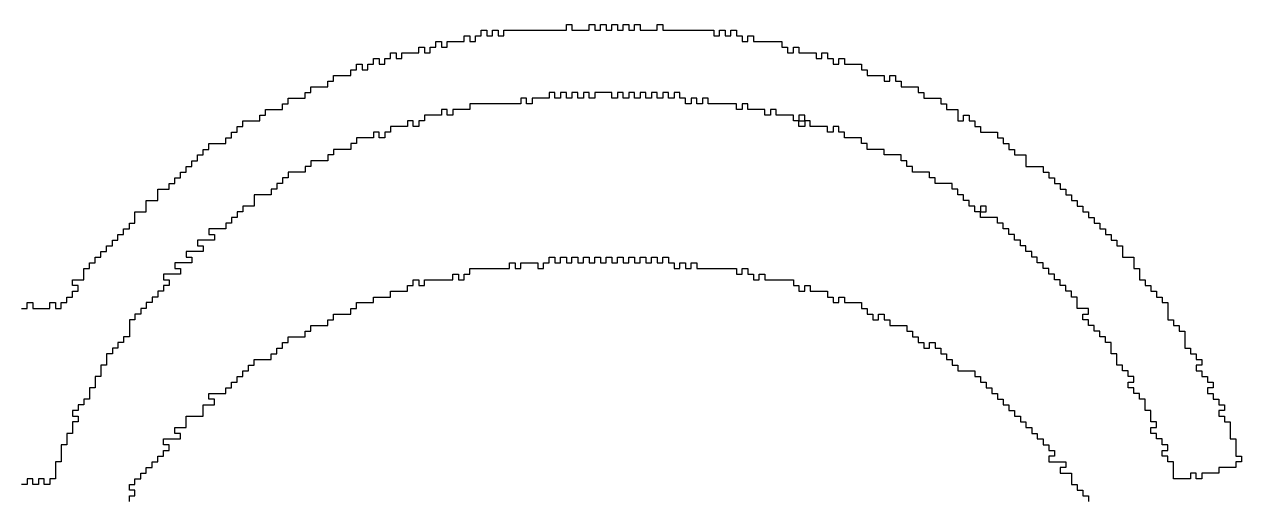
# Model space of a CAD drawing. Header units: millimetres. Extents: x 0 to 3.1, y 0 to 2.57.
# Drawn here: x 1.9884 to 2.1463, y 2.327 to 2.3885 of the extents above; entities that cross this region are included whole.
import ezdxf

# ---------------------------------------------------------------- set-up
doc = ezdxf.new("R2010")
doc.units = ezdxf.units.MM
doc.header["$MEASUREMENT"] = 0
doc.layers.add('TopOverlay', color=2, linetype='Continuous')

msp = doc.modelspace()

# ---------------------------------------------------------------- linework, layer by layer
at = {"layer": 'TopOverlay'}
for p, q in [((2.05874, 2.38778), (2.05874, 2.38851)), ((2.05874, 2.38851), (2.05947, 2.38851)), ((2.05947, 2.38851), (2.05947, 2.38778)), ((2.06168, 2.38778), (2.06168, 2.38851)), ((2.06168, 2.38851), (2.06242, 2.38851)), ((2.06242, 2.38851), (2.06242, 2.38778)), ((2.06315, 2.38778), (2.06315, 2.38851)), ((2.06315, 2.38851), (2.06389, 2.38851)), ((2.06389, 2.38851), (2.06389, 2.38778)), ((2.06463, 2.38778), (2.06463, 2.38851)), ((2.06463, 2.38851), (2.06536, 2.38851)), ((2.06536, 2.38851), (2.06536, 2.38778)), ((2.0661, 2.38778), (2.0661, 2.38851)), ((2.0661, 2.38851), (2.06683, 2.38851)), ((2.06683, 2.38851), (2.06683, 2.38778)), ((2.06757, 2.38778), (2.06757, 2.38851)), ((2.06757, 2.38851), (2.06831, 2.38851)), ((2.06831, 2.38851), (2.06831, 2.38778)), ((2.07052, 2.38778), (2.07052, 2.38851)), ((2.07052, 2.38851), (2.07125, 2.38851)), ((2.07125, 2.38851), (2.07125, 2.38778)), ((2.0418, 2.38557), (2.0418, 2.3863)), ((2.0418, 2.3863), (2.04254, 2.3863)), ((2.04254, 2.3863), (2.04254, 2.38557)), ((2.04328, 2.38557), (2.04328, 2.3863)), ((2.04328, 2.3863), (2.04548, 2.3863)), ((2.04548, 2.3863), (2.04548, 2.38704)), ((2.04548, 2.38704), (2.04622, 2.38704)), ((2.04622, 2.38704), (2.04622, 2.3863)), ((2.04622, 2.3863), (2.04696, 2.3863)), ((2.04696, 2.3863), (2.04696, 2.38704)), ((2.04696, 2.38704), (2.04769, 2.38704)), ((2.04769, 2.38704), (2.04769, 2.38778)), ((2.04769, 2.38778), (2.04843, 2.38778)), ((2.04843, 2.38778), (2.04843, 2.38704)), ((2.04843, 2.38704), (2.04916, 2.38704)), ((2.04916, 2.38704), (2.04916, 2.38778)), ((2.04916, 2.38778), (2.0499, 2.38778)), ((2.0499, 2.38778), (2.0499, 2.38704)), ((2.0499, 2.38704), (2.05064, 2.38704)), ((2.05064, 2.38704), (2.05064, 2.38778)), ((2.05064, 2.38778), (2.05874, 2.38778)), ((2.05947, 2.38778), (2.06168, 2.38778)), ((2.06242, 2.38778), (2.06315, 2.38778)), ((2.06389, 2.38778), (2.06463, 2.38778)), ((2.06536, 2.38778), (2.0661, 2.38778)), ((2.06683, 2.38778), (2.06757, 2.38778)), ((2.06831, 2.38778), (2.07052, 2.38778)), ((2.07125, 2.38778), (2.07788, 2.38778)), ((2.07788, 2.38778), (2.07788, 2.38704)), ((2.07788, 2.38704), (2.07861, 2.38704)), ((2.07861, 2.38704), (2.07861, 2.38778)), ((2.07861, 2.38778), (2.07935, 2.38778)), ((2.07935, 2.38778), (2.07935, 2.38704)), ((2.07935, 2.38704), (2.08009, 2.38704)), ((2.08009, 2.38704), (2.08009, 2.38778)), ((2.08009, 2.38778), (2.08082, 2.38778)), ((2.08082, 2.38778), (2.08082, 2.38704)), ((2.08082, 2.38704), (2.08156, 2.38704)), ((2.08156, 2.38704), (2.08156, 2.3863)), ((2.08156, 2.3863), (2.0823, 2.3863)), ((2.0823, 2.3863), (2.0823, 2.38704)), ((2.0823, 2.38704), (2.08303, 2.38704)), ((2.08303, 2.38704), (2.08303, 2.3863)), ((2.08303, 2.3863), (2.08671, 2.3863)), ((2.08671, 2.3863), (2.08671, 2.38557)), ((2.03591, 2.38409), (2.03591, 2.38483)), ((2.03591, 2.38483), (2.03665, 2.38483)), ((2.03665, 2.38483), (2.03665, 2.38409)), ((2.03739, 2.38409), (2.03739, 2.38483)), ((2.03739, 2.38483), (2.03959, 2.38483)), ((2.03959, 2.38483), (2.03959, 2.38557)), ((2.03959, 2.38557), (2.04033, 2.38557)), ((2.04033, 2.38557), (2.04033, 2.38483)), ((2.04033, 2.38483), (2.04107, 2.38483)), ((2.04107, 2.38483), (2.04107, 2.38557)), ((2.04107, 2.38557), (2.0418, 2.38557)), ((2.04254, 2.38557), (2.04328, 2.38557)), ((2.08671, 2.38557), (2.08745, 2.38557)), ((2.08745, 2.38557), (2.08745, 2.38483)), ((2.08745, 2.38483), (2.08819, 2.38483)), ((2.08819, 2.38483), (2.08819, 2.38557)), ((2.08819, 2.38557), (2.08892, 2.38557)), ((2.08892, 2.38557), (2.08892, 2.38483)), ((2.08892, 2.38483), (2.09113, 2.38483)), ((2.09113, 2.38483), (2.09113, 2.38409)), ((2.09187, 2.38409), (2.09187, 2.38483)), ((2.09187, 2.38483), (2.0926, 2.38483)), ((2.0926, 2.38483), (2.0926, 2.38409)), ((2.0315, 2.38262), (2.0315, 2.38336)), ((2.0315, 2.38336), (2.03223, 2.38336)), ((2.03223, 2.38336), (2.03223, 2.38262)), ((2.03297, 2.38262), (2.03297, 2.38336)), ((2.03297, 2.38336), (2.0337, 2.38336)), ((2.0337, 2.38336), (2.0337, 2.38409)), ((2.0337, 2.38409), (2.03444, 2.38409)), ((2.03444, 2.38409), (2.03444, 2.38336)), ((2.03444, 2.38336), (2.03518, 2.38336)), ((2.03518, 2.38336), (2.03518, 2.38409)), ((2.03518, 2.38409), (2.03591, 2.38409)), ((2.03665, 2.38409), (2.03739, 2.38409)), ((2.09113, 2.38409), (2.09187, 2.38409)), ((2.0926, 2.38409), (2.09334, 2.38409)), ((2.09334, 2.38409), (2.09334, 2.38336)), ((2.09334, 2.38336), (2.09408, 2.38336)), ((2.09408, 2.38336), (2.09408, 2.38409)), ((2.09408, 2.38409), (2.09481, 2.38409)), ((2.09481, 2.38409), (2.09481, 2.38336)), ((2.09481, 2.38336), (2.09702, 2.38336)), ((2.09702, 2.38336), (2.09702, 2.38262)), ((2.02855, 2.38115), (2.02855, 2.38189)), ((2.02855, 2.38189), (2.03076, 2.38189)), ((2.03076, 2.38189), (2.03076, 2.38262)), ((2.03076, 2.38262), (2.0315, 2.38262)), ((2.03223, 2.38262), (2.03297, 2.38262)), ((2.09702, 2.38262), (2.09776, 2.38262)), ((2.09776, 2.38262), (2.09776, 2.38189)), ((2.09776, 2.38189), (2.09997, 2.38189)), ((2.09997, 2.38189), (2.09997, 2.38115)), ((2.1007, 2.38115), (2.1007, 2.38189)), ((2.1007, 2.38189), (2.10144, 2.38189)), ((2.10144, 2.38189), (2.10144, 2.38115)), ((2.02561, 2.37968), (2.02561, 2.38041)), ((2.02561, 2.38041), (2.02781, 2.38041)), ((2.02781, 2.38041), (2.02781, 2.38115)), ((2.02781, 2.38115), (2.02855, 2.38115)), ((2.09997, 2.38115), (2.1007, 2.38115)), ((2.10144, 2.38115), (2.10217, 2.38115)), ((2.10217, 2.38115), (2.10217, 2.38041)), ((2.10217, 2.38041), (2.10438, 2.38041)), ((2.10438, 2.38041), (2.10438, 2.37968)), ((2.02266, 2.3782), (2.02266, 2.37894)), ((2.02266, 2.37894), (2.02487, 2.37894)), ((2.02487, 2.37894), (2.02487, 2.37968)), ((2.02487, 2.37968), (2.02561, 2.37968)), ((2.05358, 2.37894), (2.05285, 2.37894)), ((2.05285, 2.37894), (2.05285, 2.3782)), ((2.05358, 2.3782), (2.05358, 2.37894)), ((2.05653, 2.37894), (2.05432, 2.37894)), ((2.05432, 2.37894), (2.05432, 2.3782)), ((2.05726, 2.37968), (2.05653, 2.37968)), ((2.05653, 2.37968), (2.05653, 2.37894)), ((2.05726, 2.37894), (2.05726, 2.37968)), ((2.058, 2.37894), (2.05726, 2.37894)), ((2.05874, 2.37968), (2.058, 2.37968)), ((2.058, 2.37968), (2.058, 2.37894)), ((2.05874, 2.37894), (2.05874, 2.37968)), ((2.05947, 2.37894), (2.05874, 2.37894)), ((2.06021, 2.37968), (2.05947, 2.37968)), ((2.05947, 2.37968), (2.05947, 2.37894)), ((2.06021, 2.37894), (2.06021, 2.37968)), ((2.06095, 2.37894), (2.06021, 2.37894)), ((2.06168, 2.37968), (2.06095, 2.37968)), ((2.06095, 2.37968), (2.06095, 2.37894)), ((2.06168, 2.37894), (2.06168, 2.37968)), ((2.06242, 2.37894), (2.06168, 2.37894)), ((2.06463, 2.37968), (2.06242, 2.37968)), ((2.06242, 2.37968), (2.06242, 2.37894)), ((2.06463, 2.37894), (2.06463, 2.37968)), ((2.06536, 2.37894), (2.06463, 2.37894)), ((2.0661, 2.37968), (2.06536, 2.37968)), ((2.06536, 2.37968), (2.06536, 2.37894)), ((2.0661, 2.37894), (2.0661, 2.37968)), ((2.06683, 2.37894), (2.0661, 2.37894)), ((2.06757, 2.37968), (2.06683, 2.37968)), ((2.06683, 2.37968), (2.06683, 2.37894)), ((2.06757, 2.37894), (2.06757, 2.37968)), ((2.06831, 2.37894), (2.06757, 2.37894)), ((2.06904, 2.37968), (2.06831, 2.37968)), ((2.06831, 2.37968), (2.06831, 2.37894)), ((2.06904, 2.37894), (2.06904, 2.37968)), ((2.06978, 2.37894), (2.06904, 2.37894)), ((2.07052, 2.37968), (2.06978, 2.37968)), ((2.06978, 2.37968), (2.06978, 2.37894)), ((2.07052, 2.37894), (2.07052, 2.37968)), ((2.07125, 2.37894), (2.07052, 2.37894)), ((2.07199, 2.37968), (2.07125, 2.37968)), ((2.07125, 2.37968), (2.07125, 2.37894)), ((2.07199, 2.37894), (2.07199, 2.37968)), ((2.07272, 2.37894), (2.07199, 2.37894)), ((2.07346, 2.37968), (2.07272, 2.37968)), ((2.07272, 2.37968), (2.07272, 2.37894)), ((2.07346, 2.37894), (2.07346, 2.37968)), ((2.0742, 2.37894), (2.07346, 2.37894)), ((2.0742, 2.3782), (2.0742, 2.37894)), ((2.07567, 2.37894), (2.07493, 2.37894)), ((2.07493, 2.37894), (2.07493, 2.3782)), ((2.07567, 2.3782), (2.07567, 2.37894)), ((2.07714, 2.37894), (2.07641, 2.37894)), ((2.07641, 2.37894), (2.07641, 2.3782)), ((2.07714, 2.3782), (2.07714, 2.37894)), ((2.10438, 2.37968), (2.10512, 2.37968)), ((2.10512, 2.37968), (2.10512, 2.37894)), ((2.10512, 2.37894), (2.10733, 2.37894)), ((2.10733, 2.37894), (2.10733, 2.3782)), ((2.01972, 2.37673), (2.01972, 2.37747)), ((2.01972, 2.37747), (2.02192, 2.37747)), ((2.02192, 2.37747), (2.02192, 2.3782)), ((2.02192, 2.3782), (2.02266, 2.3782)), ((2.04328, 2.37747), (2.04254, 2.37747)), ((2.04254, 2.37747), (2.04254, 2.37673)), ((2.04328, 2.37673), (2.04328, 2.37747)), ((2.04622, 2.37747), (2.04401, 2.37747)), ((2.04401, 2.37747), (2.04401, 2.37673)), ((2.05285, 2.3782), (2.04622, 2.3782)), ((2.04622, 2.3782), (2.04622, 2.37747)), ((2.05432, 2.3782), (2.05358, 2.3782)), ((2.07493, 2.3782), (2.0742, 2.3782)), ((2.07641, 2.3782), (2.07567, 2.3782)), ((2.08082, 2.3782), (2.07714, 2.3782)), ((2.08082, 2.37747), (2.08082, 2.3782)), ((2.08156, 2.37747), (2.08082, 2.37747)), ((2.0823, 2.3782), (2.08156, 2.3782)), ((2.08156, 2.3782), (2.08156, 2.37747)), ((2.0823, 2.37747), (2.0823, 2.3782)), ((2.0845, 2.37747), (2.0823, 2.37747)), ((2.0845, 2.37673), (2.0845, 2.37747)), ((2.08598, 2.37747), (2.08524, 2.37747)), ((2.08524, 2.37747), (2.08524, 2.37673)), ((2.08598, 2.37673), (2.08598, 2.37747)), ((2.10733, 2.3782), (2.10806, 2.3782)), ((2.10806, 2.3782), (2.10806, 2.37747)), ((2.10806, 2.37747), (2.10954, 2.37747)), ((2.10954, 2.37747), (2.10954, 2.37673)), ((2.01603, 2.37452), (2.01603, 2.37526)), ((2.01603, 2.37526), (2.01677, 2.37526)), ((2.01677, 2.37526), (2.01677, 2.376)), ((2.01677, 2.376), (2.01898, 2.376)), ((2.01898, 2.376), (2.01898, 2.37673)), ((2.01898, 2.37673), (2.01972, 2.37673)), ((2.03812, 2.37526), (2.03591, 2.37526)), ((2.03591, 2.37526), (2.03591, 2.37452)), ((2.03886, 2.376), (2.03812, 2.376)), ((2.03812, 2.376), (2.03812, 2.37526)), ((2.03886, 2.37526), (2.03886, 2.376)), ((2.03959, 2.37526), (2.03886, 2.37526)), ((2.04033, 2.376), (2.03959, 2.376)), ((2.03959, 2.376), (2.03959, 2.37526)), ((2.04254, 2.37673), (2.04033, 2.37673)), ((2.04033, 2.37673), (2.04033, 2.376)), ((2.04401, 2.37673), (2.04328, 2.37673)), ((2.08524, 2.37673), (2.0845, 2.37673)), ((2.08819, 2.37673), (2.08598, 2.37673)), ((2.08819, 2.376), (2.08819, 2.37673)), ((2.08892, 2.376), (2.08819, 2.376)), ((2.08966, 2.37673), (2.08892, 2.37673)), ((2.08892, 2.37673), (2.08892, 2.376)), ((2.08892, 2.376), (2.08966, 2.376)), ((2.08892, 2.37526), (2.08892, 2.376)), ((2.08966, 2.37526), (2.08892, 2.37526)), ((2.08966, 2.376), (2.08966, 2.37673)), ((2.09039, 2.376), (2.08966, 2.376)), ((2.08966, 2.376), (2.08966, 2.37526)), ((2.09039, 2.37526), (2.09039, 2.376)), ((2.0926, 2.37526), (2.09039, 2.37526)), ((2.0926, 2.37452), (2.0926, 2.37526)), ((2.09408, 2.37526), (2.09334, 2.37526)), ((2.09334, 2.37526), (2.09334, 2.37452)), ((2.09408, 2.37452), (2.09408, 2.37526)), ((2.10954, 2.37673), (2.10954, 2.376)), ((2.10954, 2.376), (2.11027, 2.376)), ((2.11027, 2.376), (2.11027, 2.37673)), ((2.11027, 2.37673), (2.11101, 2.37673)), ((2.11101, 2.37673), (2.11101, 2.376)), ((2.11101, 2.376), (2.11175, 2.376)), ((2.11175, 2.376), (2.11175, 2.37526)), ((2.11175, 2.37526), (2.11248, 2.37526)), ((2.11248, 2.37526), (2.11248, 2.37452)), ((2.01456, 2.37305), (2.01456, 2.37379)), ((2.01456, 2.37379), (2.0153, 2.37379)), ((2.0153, 2.37379), (2.0153, 2.37452)), ((2.0153, 2.37452), (2.01603, 2.37452)), ((2.0337, 2.37379), (2.0315, 2.37379)), ((2.0315, 2.37379), (2.0315, 2.37305)), ((2.03444, 2.37452), (2.0337, 2.37452)), ((2.0337, 2.37452), (2.0337, 2.37379)), ((2.03444, 2.37379), (2.03444, 2.37452)), ((2.03518, 2.37379), (2.03444, 2.37379)), ((2.03591, 2.37452), (2.03518, 2.37452)), ((2.03518, 2.37452), (2.03518, 2.37379)), ((2.09334, 2.37452), (2.0926, 2.37452)), ((2.09481, 2.37452), (2.09408, 2.37452)), ((2.09481, 2.37379), (2.09481, 2.37452)), ((2.09702, 2.37379), (2.09481, 2.37379)), ((2.09702, 2.37305), (2.09702, 2.37379)), ((2.11248, 2.37452), (2.11469, 2.37452)), ((2.11469, 2.37452), (2.11469, 2.37379)), ((2.11469, 2.37379), (2.11543, 2.37379)), ((2.11543, 2.37379), (2.11543, 2.37305)), ((2.01162, 2.37158), (2.01162, 2.37231)), ((2.01162, 2.37231), (2.01235, 2.37231)), ((2.01235, 2.37231), (2.01235, 2.37305)), ((2.01235, 2.37305), (2.01456, 2.37305)), ((2.03076, 2.37231), (2.02855, 2.37231)), ((2.02855, 2.37231), (2.02855, 2.37158)), ((2.0315, 2.37305), (2.03076, 2.37305)), ((2.03076, 2.37305), (2.03076, 2.37231)), ((2.09776, 2.37305), (2.09702, 2.37305)), ((2.09776, 2.37231), (2.09776, 2.37305)), ((2.09997, 2.37231), (2.09776, 2.37231)), ((2.09997, 2.37158), (2.09997, 2.37231)), ((2.11543, 2.37305), (2.11616, 2.37305)), ((2.11616, 2.37305), (2.11616, 2.37231)), ((2.11616, 2.37231), (2.1169, 2.37231)), ((2.1169, 2.37231), (2.1169, 2.37158)), ((2.01014, 2.37011), (2.01014, 2.37084)), ((2.01014, 2.37084), (2.01088, 2.37084)), ((2.01088, 2.37084), (2.01088, 2.37158)), ((2.01088, 2.37158), (2.01162, 2.37158)), ((2.02781, 2.37084), (2.02561, 2.37084)), ((2.02561, 2.37084), (2.02561, 2.37011)), ((2.02855, 2.37158), (2.02781, 2.37158)), ((2.02781, 2.37158), (2.02781, 2.37084)), ((2.10217, 2.37158), (2.09997, 2.37158)), ((2.10217, 2.37084), (2.10217, 2.37158)), ((2.10291, 2.37084), (2.10217, 2.37084)), ((2.10291, 2.37011), (2.10291, 2.37084)), ((2.1169, 2.37158), (2.11837, 2.37158)), ((2.11837, 2.37158), (2.11837, 2.37084)), ((2.11837, 2.37084), (2.11837, 2.37011)), ((2.00867, 2.36863), (2.00867, 2.36937)), ((2.00867, 2.36937), (2.00941, 2.36937)), ((2.00941, 2.36937), (2.00941, 2.37011)), ((2.00941, 2.37011), (2.01014, 2.37011)), ((2.02487, 2.36937), (2.02266, 2.36937)), ((2.02266, 2.36937), (2.02266, 2.36863)), ((2.02561, 2.37011), (2.02487, 2.37011)), ((2.02487, 2.37011), (2.02487, 2.36937)), ((2.10365, 2.37011), (2.10291, 2.37011)), ((2.10365, 2.36937), (2.10365, 2.37011)), ((2.10586, 2.36937), (2.10365, 2.36937)), ((2.10586, 2.36863), (2.10586, 2.36937)), ((2.11837, 2.37011), (2.12058, 2.37011)), ((2.12058, 2.37011), (2.12058, 2.36937)), ((2.12058, 2.36937), (2.12132, 2.36937)), ((2.12132, 2.36937), (2.12132, 2.36863)), ((2.0072, 2.36716), (2.0072, 2.3679)), ((2.0072, 2.3679), (2.00794, 2.3679)), ((2.00794, 2.3679), (2.00794, 2.36863)), ((2.00794, 2.36863), (2.00867, 2.36863)), ((2.02192, 2.3679), (2.02119, 2.3679)), ((2.02119, 2.3679), (2.02119, 2.36716)), ((2.02266, 2.36863), (2.02192, 2.36863)), ((2.02192, 2.36863), (2.02192, 2.3679)), ((2.10659, 2.36863), (2.10586, 2.36863)), ((2.10659, 2.3679), (2.10659, 2.36863)), ((2.1088, 2.3679), (2.10659, 2.3679)), ((2.1088, 2.36716), (2.1088, 2.3679)), ((2.12132, 2.36863), (2.12205, 2.36863)), ((2.12205, 2.36863), (2.12205, 2.3679)), ((2.12205, 2.3679), (2.12279, 2.3679)), ((2.12279, 2.3679), (2.12279, 2.36716)), ((2.00573, 2.36643), (2.00573, 2.36716)), ((2.00573, 2.36716), (2.0072, 2.36716)), ((2.00573, 2.36569), (2.00573, 2.36643)), ((2.02045, 2.36643), (2.01824, 2.36643)), ((2.01824, 2.36643), (2.01824, 2.36569)), ((2.02119, 2.36716), (2.02045, 2.36716)), ((2.02045, 2.36716), (2.02045, 2.36643)), ((2.10954, 2.36716), (2.1088, 2.36716)), ((2.10954, 2.36643), (2.10954, 2.36716)), ((2.11027, 2.36643), (2.10954, 2.36643)), ((2.11027, 2.36569), (2.11027, 2.36643)), ((2.12279, 2.36716), (2.12353, 2.36716)), ((2.12353, 2.36716), (2.12353, 2.36643)), ((2.12353, 2.36643), (2.12426, 2.36643)), ((2.12426, 2.36643), (2.12426, 2.36569)), ((2.00278, 2.36348), (2.00278, 2.36422)), ((2.00278, 2.36422), (2.00425, 2.36422)), ((2.00425, 2.36495), (2.00425, 2.36569)), ((2.00425, 2.36569), (2.00573, 2.36569)), ((2.00425, 2.36422), (2.00425, 2.36495)), ((2.01677, 2.36422), (2.01603, 2.36422)), ((2.01603, 2.36422), (2.01603, 2.36348)), ((2.01824, 2.36495), (2.01677, 2.36495)), ((2.01677, 2.36495), (2.01677, 2.36422)), ((2.01824, 2.36569), (2.01824, 2.36495)), ((2.11101, 2.36569), (2.11027, 2.36569)), ((2.11101, 2.36495), (2.11101, 2.36569)), ((2.11175, 2.36495), (2.11101, 2.36495)), ((2.11175, 2.36422), (2.11175, 2.36495)), ((2.11248, 2.36422), (2.11175, 2.36422)), ((2.11322, 2.36495), (2.11248, 2.36495)), ((2.11248, 2.36495), (2.11248, 2.36422)), ((2.11248, 2.36348), (2.11248, 2.36422)), ((2.11248, 2.36422), (2.11322, 2.36422)), ((2.11322, 2.36422), (2.11322, 2.36495)), ((2.12426, 2.36569), (2.125, 2.36569)), ((2.125, 2.36569), (2.125, 2.36495)), ((2.125, 2.36495), (2.12573, 2.36495)), ((2.12573, 2.36495), (2.12573, 2.36422)), ((2.12573, 2.36422), (2.12647, 2.36422)), ((2.12647, 2.36422), (2.12647, 2.36348)), ((2.00205, 2.36201), (2.00205, 2.36274)), ((2.00205, 2.36274), (2.00278, 2.36274)), ((2.00278, 2.36274), (2.00278, 2.36348)), ((2.0153, 2.36274), (2.01456, 2.36274)), ((2.01456, 2.36274), (2.01456, 2.36201)), ((2.01603, 2.36348), (2.0153, 2.36348)), ((2.0153, 2.36348), (2.0153, 2.36274)), ((2.11469, 2.36348), (2.11248, 2.36348)), ((2.11469, 2.36274), (2.11469, 2.36348)), ((2.11543, 2.36274), (2.11469, 2.36274)), ((2.11543, 2.36201), (2.11543, 2.36274)), ((2.12647, 2.36348), (2.12721, 2.36348)), ((2.12721, 2.36348), (2.12721, 2.36274)), ((2.12721, 2.36274), (2.12794, 2.36274)), ((2.12794, 2.36274), (2.12794, 2.36201)), ((2.00057, 2.36054), (2.00057, 2.36127)), ((2.00057, 2.36127), (2.00131, 2.36127)), ((2.00131, 2.36127), (2.00131, 2.36201)), ((2.00131, 2.36201), (2.00205, 2.36201)), ((2.01456, 2.36201), (2.01235, 2.36201)), ((2.01235, 2.36201), (2.01235, 2.36127)), ((2.01235, 2.36127), (2.01309, 2.36127)), ((2.01309, 2.36127), (2.01309, 2.36054)), ((2.11616, 2.36201), (2.11543, 2.36201)), ((2.11616, 2.36127), (2.11616, 2.36201)), ((2.1169, 2.36127), (2.11616, 2.36127)), ((2.1169, 2.36054), (2.1169, 2.36127)), ((2.12794, 2.36201), (2.12868, 2.36201)), ((2.12868, 2.36201), (2.12868, 2.36127)), ((2.12868, 2.36127), (2.12942, 2.36127)), ((2.12942, 2.36127), (2.12942, 2.36054)), ((1.9991, 2.35906), (1.9991, 2.3598)), ((1.9991, 2.3598), (1.99984, 2.3598)), ((1.99984, 2.3598), (1.99984, 2.36054)), ((1.99984, 2.36054), (2.00057, 2.36054)), ((2.01309, 2.36054), (2.01088, 2.36054)), ((2.01088, 2.36054), (2.01088, 2.3598)), ((2.01088, 2.3598), (2.01162, 2.3598)), ((2.01162, 2.3598), (2.01162, 2.35906)), ((2.11764, 2.36054), (2.1169, 2.36054)), ((2.11764, 2.3598), (2.11764, 2.36054)), ((2.11837, 2.3598), (2.11764, 2.3598)), ((2.11837, 2.35906), (2.11837, 2.3598)), ((2.12942, 2.36054), (2.13015, 2.36054)), ((2.13015, 2.36054), (2.13015, 2.3598)), ((2.13015, 2.3598), (2.13089, 2.3598)), ((2.13089, 2.3598), (2.13089, 2.35906)), ((1.99763, 2.35759), (1.99763, 2.35833)), ((1.99763, 2.35833), (1.99836, 2.35833)), ((1.99836, 2.35833), (1.99836, 2.35906)), ((1.99836, 2.35906), (1.9991, 2.35906)), ((2.01162, 2.35906), (2.00941, 2.35906)), ((2.00941, 2.35906), (2.00941, 2.35833)), ((2.00941, 2.35833), (2.01014, 2.35833)), ((2.01014, 2.35833), (2.01014, 2.35759)), ((2.05653, 2.35759), (2.05653, 2.35833)), ((2.05653, 2.35833), (2.05726, 2.35833)), ((2.05726, 2.35833), (2.05726, 2.35759)), ((2.058, 2.35759), (2.058, 2.35833)), ((2.058, 2.35833), (2.05874, 2.35833)), ((2.05874, 2.35833), (2.05874, 2.35759)), ((2.05947, 2.35759), (2.05947, 2.35833)), ((2.05947, 2.35833), (2.06021, 2.35833)), ((2.06021, 2.35833), (2.06021, 2.35759)), ((2.06095, 2.35759), (2.06095, 2.35833)), ((2.06095, 2.35833), (2.06168, 2.35833)), ((2.06168, 2.35833), (2.06168, 2.35759)), ((2.06242, 2.35759), (2.06242, 2.35833)), ((2.06242, 2.35833), (2.06315, 2.35833)), ((2.06315, 2.35833), (2.06315, 2.35759)), ((2.06389, 2.35759), (2.06389, 2.35833)), ((2.06389, 2.35833), (2.06463, 2.35833)), ((2.06463, 2.35833), (2.06463, 2.35759)), ((2.06536, 2.35759), (2.06536, 2.35833)), ((2.06536, 2.35833), (2.0661, 2.35833)), ((2.0661, 2.35833), (2.0661, 2.35759)), ((2.06683, 2.35759), (2.06683, 2.35833)), ((2.06683, 2.35833), (2.06757, 2.35833)), ((2.06757, 2.35833), (2.06757, 2.35759)), ((2.06831, 2.35759), (2.06831, 2.35833)), ((2.06831, 2.35833), (2.06904, 2.35833)), ((2.06904, 2.35833), (2.06904, 2.35759)), ((2.06978, 2.35759), (2.06978, 2.35833)), ((2.06978, 2.35833), (2.07052, 2.35833)), ((2.07052, 2.35833), (2.07052, 2.35759)), ((2.07125, 2.35759), (2.07125, 2.35833)), ((2.07125, 2.35833), (2.07199, 2.35833)), ((2.07199, 2.35833), (2.07199, 2.35759)), ((2.11911, 2.35906), (2.11837, 2.35906)), ((2.11911, 2.35833), (2.11911, 2.35906)), ((2.11984, 2.35833), (2.11911, 2.35833)), ((2.11984, 2.35759), (2.11984, 2.35833)), ((2.13089, 2.35906), (2.13089, 2.35833)), ((2.13089, 2.35833), (2.13236, 2.35833)), ((2.13236, 2.35833), (2.13236, 2.35759)), ((1.99616, 2.35612), (1.99616, 2.35685)), ((1.99616, 2.35685), (1.99689, 2.35685)), ((1.99689, 2.35685), (1.99689, 2.35759)), ((1.99689, 2.35759), (1.99763, 2.35759)), ((2.01014, 2.35759), (2.00794, 2.35759)), ((2.00794, 2.35759), (2.00794, 2.35685)), ((2.00794, 2.35685), (2.00867, 2.35685)), ((2.00867, 2.35685), (2.00867, 2.35612)), ((2.04622, 2.35612), (2.04622, 2.35685)), ((2.04622, 2.35685), (2.05137, 2.35685)), ((2.05137, 2.35685), (2.05137, 2.35759)), ((2.05137, 2.35759), (2.05211, 2.35759)), ((2.05211, 2.35759), (2.05211, 2.35685)), ((2.05211, 2.35685), (2.05285, 2.35685)), ((2.05285, 2.35685), (2.05285, 2.35759)), ((2.05285, 2.35759), (2.05505, 2.35759)), ((2.05505, 2.35759), (2.05505, 2.35685)), ((2.05505, 2.35685), (2.05579, 2.35685)), ((2.05579, 2.35685), (2.05579, 2.35759)), ((2.05579, 2.35759), (2.05653, 2.35759)), ((2.05726, 2.35759), (2.058, 2.35759)), ((2.05874, 2.35759), (2.05947, 2.35759)), ((2.06021, 2.35759), (2.06095, 2.35759)), ((2.06168, 2.35759), (2.06242, 2.35759)), ((2.06315, 2.35759), (2.06389, 2.35759)), ((2.06463, 2.35759), (2.06536, 2.35759)), ((2.0661, 2.35759), (2.06683, 2.35759)), ((2.06757, 2.35759), (2.06831, 2.35759)), ((2.06904, 2.35759), (2.06978, 2.35759)), ((2.07052, 2.35759), (2.07125, 2.35759)), ((2.07199, 2.35759), (2.07272, 2.35759)), ((2.07272, 2.35759), (2.07272, 2.35685)), ((2.07272, 2.35685), (2.07346, 2.35685)), ((2.07346, 2.35685), (2.07346, 2.35759)), ((2.07346, 2.35759), (2.0742, 2.35759)), ((2.0742, 2.35759), (2.0742, 2.35685)), ((2.0742, 2.35685), (2.07493, 2.35685)), ((2.07493, 2.35685), (2.07493, 2.35759)), ((2.07493, 2.35759), (2.07567, 2.35759)), ((2.07567, 2.35759), (2.07567, 2.35685)), ((2.07567, 2.35685), (2.08082, 2.35685)), ((2.08082, 2.35685), (2.08082, 2.35612)), ((2.08156, 2.35612), (2.08156, 2.35685)), ((2.08156, 2.35685), (2.0823, 2.35685)), ((2.0823, 2.35685), (2.0823, 2.35612)), ((2.12058, 2.35759), (2.11984, 2.35759)), ((2.12058, 2.35685), (2.12058, 2.35759)), ((2.12132, 2.35685), (2.12058, 2.35685)), ((2.12132, 2.35612), (2.12132, 2.35685)), ((2.13236, 2.35759), (2.13236, 2.35685)), ((2.13236, 2.35685), (2.1331, 2.35685)), ((2.1331, 2.35685), (2.1331, 2.35612)), ((1.99468, 2.35465), (1.99468, 2.35538)), ((1.99468, 2.35538), (1.99616, 2.35538)), ((1.99616, 2.35538), (1.99616, 2.35612)), ((2.00867, 2.35612), (2.00646, 2.35612)), ((2.00646, 2.35612), (2.00646, 2.35538)), ((2.00646, 2.35538), (2.0072, 2.35538)), ((2.0072, 2.35538), (2.0072, 2.35465)), ((2.03886, 2.35465), (2.03886, 2.35538)), ((2.03886, 2.35538), (2.03959, 2.35538)), ((2.03959, 2.35538), (2.03959, 2.35465)), ((2.04033, 2.35465), (2.04033, 2.35538)), ((2.04033, 2.35538), (2.04401, 2.35538)), ((2.04401, 2.35538), (2.04401, 2.35612)), ((2.04401, 2.35612), (2.04475, 2.35612)), ((2.04475, 2.35612), (2.04475, 2.35538)), ((2.04475, 2.35538), (2.04548, 2.35538)), ((2.04548, 2.35538), (2.04548, 2.35612)), ((2.04548, 2.35612), (2.04622, 2.35612)), ((2.08082, 2.35612), (2.08156, 2.35612)), ((2.0823, 2.35612), (2.08303, 2.35612)), ((2.08303, 2.35612), (2.08303, 2.35538)), ((2.08303, 2.35538), (2.08377, 2.35538)), ((2.08377, 2.35538), (2.08377, 2.35612)), ((2.08377, 2.35612), (2.0845, 2.35612)), ((2.0845, 2.35612), (2.0845, 2.35538)), ((2.0845, 2.35538), (2.08819, 2.35538)), ((2.08819, 2.35538), (2.08819, 2.35465)), ((2.12205, 2.35612), (2.12132, 2.35612)), ((2.12205, 2.35538), (2.12205, 2.35612)), ((2.12279, 2.35538), (2.12205, 2.35538)), ((2.12279, 2.35465), (2.12279, 2.35538)), ((2.1331, 2.35612), (2.1331, 2.35538)), ((2.1331, 2.35538), (2.13383, 2.35538)), ((2.13383, 2.35538), (2.13383, 2.35465)), ((1.99395, 2.35244), (1.99395, 2.35317)), ((1.99395, 2.35317), (1.99468, 2.35317)), ((1.99542, 2.35465), (1.99468, 2.35465)), ((1.99468, 2.35317), (1.99468, 2.35391)), ((1.99468, 2.35391), (1.99542, 2.35391)), ((1.99542, 2.35391), (1.99542, 2.35465)), ((2.00573, 2.35317), (2.00499, 2.35317)), ((2.00499, 2.35317), (2.00499, 2.35244)), ((2.00646, 2.35391), (2.00573, 2.35391)), ((2.00573, 2.35391), (2.00573, 2.35317)), ((2.0072, 2.35465), (2.00646, 2.35465)), ((2.00646, 2.35465), (2.00646, 2.35391)), ((2.0337, 2.35244), (2.0337, 2.35317)), ((2.0337, 2.35317), (2.03591, 2.35317)), ((2.03591, 2.35317), (2.03591, 2.35391)), ((2.03591, 2.35391), (2.03812, 2.35391)), ((2.03812, 2.35391), (2.03812, 2.35465)), ((2.03812, 2.35465), (2.03886, 2.35465)), ((2.03959, 2.35465), (2.04033, 2.35465)), ((2.08819, 2.35465), (2.08892, 2.35465)), ((2.08892, 2.35465), (2.08892, 2.35391)), ((2.08892, 2.35391), (2.08966, 2.35391)), ((2.08966, 2.35391), (2.08966, 2.35465)), ((2.08966, 2.35465), (2.09039, 2.35465)), ((2.09039, 2.35465), (2.09039, 2.35391)), ((2.09039, 2.35391), (2.0926, 2.35391)), ((2.0926, 2.35391), (2.0926, 2.35317)), ((2.0926, 2.35317), (2.09334, 2.35317)), ((2.09334, 2.35317), (2.09334, 2.35244)), ((2.09408, 2.35244), (2.09408, 2.35317)), ((2.09408, 2.35317), (2.09481, 2.35317)), ((2.09481, 2.35317), (2.09481, 2.35244)), ((2.12353, 2.35465), (2.12279, 2.35465)), ((2.12353, 2.35391), (2.12353, 2.35465)), ((2.12426, 2.35391), (2.12353, 2.35391)), ((2.12426, 2.35317), (2.12426, 2.35391)), ((2.125, 2.35317), (2.12426, 2.35317)), ((2.125, 2.35244), (2.125, 2.35317)), ((2.13383, 2.35465), (2.13457, 2.35465)), ((2.13457, 2.35465), (2.13457, 2.35391)), ((2.13457, 2.35391), (2.13531, 2.35391)), ((2.13531, 2.35391), (2.13531, 2.35317)), ((2.13531, 2.35317), (2.13604, 2.35317)), ((2.13604, 2.35317), (2.13604, 2.35244)), ((1.98806, 2.3517), (1.98879, 2.3517)), ((1.98879, 2.3517), (1.98879, 2.35244)), ((1.98879, 2.35244), (1.98953, 2.35244)), ((1.98953, 2.35244), (1.98953, 2.3517)), ((1.98953, 2.3517), (1.99174, 2.3517)), ((1.99174, 2.3517), (1.99174, 2.35244)), ((1.99174, 2.35244), (1.99247, 2.35244)), ((1.99247, 2.35244), (1.99247, 2.3517)), ((1.99247, 2.3517), (1.99321, 2.3517)), ((1.99321, 2.3517), (1.99321, 2.35244)), ((1.99321, 2.35244), (1.99395, 2.35244)), ((2.00425, 2.3517), (2.00352, 2.3517)), ((2.00352, 2.3517), (2.00352, 2.35096)), ((2.00499, 2.35244), (2.00425, 2.35244)), ((2.00425, 2.35244), (2.00425, 2.3517)), ((2.03076, 2.35096), (2.03076, 2.3517)), ((2.03076, 2.3517), (2.0315, 2.3517)), ((2.0315, 2.3517), (2.0315, 2.35244)), ((2.0315, 2.35244), (2.0337, 2.35244)), ((2.09334, 2.35244), (2.09408, 2.35244)), ((2.09481, 2.35244), (2.09702, 2.35244)), ((2.09702, 2.35244), (2.09702, 2.3517)), ((2.09702, 2.3517), (2.09776, 2.3517)), ((2.09776, 2.3517), (2.09776, 2.35096)), ((2.125, 2.3517), (2.125, 2.35244)), ((2.12647, 2.3517), (2.125, 2.3517)), ((2.12647, 2.35096), (2.12647, 2.3517)), ((2.13604, 2.35244), (2.13678, 2.35244)), ((2.13678, 2.35244), (2.13678, 2.3517)), ((2.13678, 2.3517), (2.13678, 2.35096)), ((2.00278, 2.35023), (2.00205, 2.35023)), ((2.00205, 2.35023), (2.00205, 2.34949)), ((2.00352, 2.35096), (2.00278, 2.35096)), ((2.00278, 2.35096), (2.00278, 2.35023)), ((2.02781, 2.34949), (2.02781, 2.35023)), ((2.02781, 2.35023), (2.02855, 2.35023)), ((2.02855, 2.35023), (2.02855, 2.35096)), ((2.02855, 2.35096), (2.03076, 2.35096)), ((2.09776, 2.35096), (2.09849, 2.35096)), ((2.09849, 2.35096), (2.09849, 2.35023)), ((2.09849, 2.35023), (2.09923, 2.35023)), ((2.09923, 2.35023), (2.09923, 2.35096)), ((2.09923, 2.35096), (2.09997, 2.35096)), ((2.09997, 2.35096), (2.09997, 2.35023)), ((2.09997, 2.35023), (2.1007, 2.35023)), ((2.1007, 2.35023), (2.1007, 2.34949)), ((2.12573, 2.35023), (2.12573, 2.35096)), ((2.12573, 2.35096), (2.12647, 2.35096)), ((2.12647, 2.35023), (2.12573, 2.35023)), ((2.12647, 2.34949), (2.12647, 2.35023)), ((2.13678, 2.35096), (2.13678, 2.35023)), ((2.13678, 2.35023), (2.13751, 2.35023)), ((2.13751, 2.35023), (2.13751, 2.34949)), ((2.00205, 2.34949), (2.00205, 2.34876)), ((2.00205, 2.34876), (2.00205, 2.34802)), ((2.02487, 2.34802), (2.02487, 2.34876)), ((2.02487, 2.34876), (2.02561, 2.34876)), ((2.02561, 2.34876), (2.02561, 2.34949)), ((2.02561, 2.34949), (2.02781, 2.34949)), ((2.1007, 2.34949), (2.10291, 2.34949)), ((2.10291, 2.34949), (2.10291, 2.34876)), ((2.10291, 2.34876), (2.10365, 2.34876)), ((2.10365, 2.34876), (2.10365, 2.34802)), ((2.12721, 2.34949), (2.12647, 2.34949)), ((2.12721, 2.34876), (2.12721, 2.34949)), ((2.12794, 2.34876), (2.12721, 2.34876)), ((2.12794, 2.34802), (2.12794, 2.34876)), ((2.13751, 2.34949), (2.13825, 2.34949)), ((2.13825, 2.34949), (2.13825, 2.34876)), ((2.13825, 2.34876), (2.13899, 2.34876)), ((2.13899, 2.34876), (2.13899, 2.34802)), ((2.00131, 2.34728), (2.00057, 2.34728)), ((2.00057, 2.34728), (2.00057, 2.34655)), ((2.00205, 2.34802), (2.00131, 2.34802)), ((2.00131, 2.34802), (2.00131, 2.34728)), ((2.02192, 2.34655), (2.02192, 2.34728)), ((2.02192, 2.34728), (2.02266, 2.34728)), ((2.02266, 2.34728), (2.02266, 2.34802)), ((2.02266, 2.34802), (2.02487, 2.34802)), ((2.10365, 2.34802), (2.10438, 2.34802)), ((2.10438, 2.34802), (2.10438, 2.34728)), ((2.10438, 2.34728), (2.10512, 2.34728)), ((2.10512, 2.34728), (2.10512, 2.34655)), ((2.10586, 2.34655), (2.10586, 2.34728)), ((2.10586, 2.34728), (2.10659, 2.34728)), ((2.10659, 2.34728), (2.10659, 2.34655)), ((2.12868, 2.34802), (2.12794, 2.34802)), ((2.12868, 2.34728), (2.12868, 2.34802)), ((2.12942, 2.34728), (2.12868, 2.34728)), ((2.12942, 2.34655), (2.12942, 2.34728)), ((2.13899, 2.34802), (2.13899, 2.34728)), ((2.13899, 2.34728), (2.13899, 2.34655)), ((1.99984, 2.34581), (1.9991, 2.34581)), ((1.9991, 2.34581), (1.9991, 2.34507)), ((2.00057, 2.34655), (1.99984, 2.34655)), ((1.99984, 2.34655), (1.99984, 2.34581)), ((2.02045, 2.34507), (2.02045, 2.34581)), ((2.02045, 2.34581), (2.02119, 2.34581)), ((2.02119, 2.34581), (2.02119, 2.34655)), ((2.02119, 2.34655), (2.02192, 2.34655)), ((2.10512, 2.34655), (2.10586, 2.34655)), ((2.10659, 2.34655), (2.10733, 2.34655)), ((2.10733, 2.34655), (2.10733, 2.34581)), ((2.10733, 2.34581), (2.10806, 2.34581)), ((2.10806, 2.34581), (2.10806, 2.34507)), ((2.12942, 2.34581), (2.12942, 2.34655)), ((2.13015, 2.34581), (2.12942, 2.34581)), ((2.13015, 2.34507), (2.13015, 2.34581)), ((2.13899, 2.34655), (2.13972, 2.34655)), ((2.13972, 2.34655), (2.13972, 2.34581)), ((2.13972, 2.34581), (2.14046, 2.34581)), ((2.14046, 2.34581), (2.14046, 2.34507)), ((1.9991, 2.34434), (1.99836, 2.34434)), ((1.99836, 2.34434), (1.99836, 2.3436)), ((1.99836, 2.3436), (1.99836, 2.34287)), ((1.9991, 2.34507), (1.9991, 2.34434)), ((2.01677, 2.34287), (2.01677, 2.3436)), ((2.01677, 2.3436), (2.01751, 2.3436)), ((2.01751, 2.3436), (2.01751, 2.34434)), ((2.01751, 2.34434), (2.01824, 2.34434)), ((2.01824, 2.34434), (2.01824, 2.34507)), ((2.01824, 2.34507), (2.02045, 2.34507)), ((2.10806, 2.34507), (2.1088, 2.34507)), ((2.1088, 2.34507), (2.1088, 2.34434)), ((2.1088, 2.34434), (2.10954, 2.34434)), ((2.10954, 2.34434), (2.10954, 2.3436)), ((2.10954, 2.3436), (2.11175, 2.3436)), ((2.11175, 2.3436), (2.11175, 2.34287)), ((2.13015, 2.34434), (2.13015, 2.34507)), ((2.13089, 2.34434), (2.13015, 2.34434)), ((2.13089, 2.3436), (2.13089, 2.34434)), ((2.13162, 2.3436), (2.13089, 2.3436)), ((2.13162, 2.34287), (2.13162, 2.3436)), ((2.14046, 2.34507), (2.1412, 2.34507)), ((2.1412, 2.34434), (2.14046, 2.34434)), ((2.14046, 2.34434), (2.14046, 2.3436)), ((2.14046, 2.3436), (2.1412, 2.3436)), ((2.1412, 2.34507), (2.1412, 2.34434)), ((2.1412, 2.3436), (2.1412, 2.34287)), ((1.99836, 2.34287), (1.99763, 2.34287)), ((1.99763, 2.34287), (1.99763, 2.34213)), ((1.99763, 2.34213), (1.99763, 2.34139)), ((2.0153, 2.34139), (2.0153, 2.34213)), ((2.0153, 2.34213), (2.01603, 2.34213)), ((2.01603, 2.34213), (2.01603, 2.34287)), ((2.01603, 2.34287), (2.01677, 2.34287)), ((2.11175, 2.34287), (2.11248, 2.34287)), ((2.11248, 2.34287), (2.11248, 2.34213)), ((2.11248, 2.34213), (2.11322, 2.34213)), ((2.11322, 2.34213), (2.11322, 2.34139)), ((2.13236, 2.34287), (2.13162, 2.34287)), ((2.13162, 2.34139), (2.13162, 2.34213)), ((2.13162, 2.34213), (2.13236, 2.34213)), ((2.13236, 2.34213), (2.13236, 2.34287)), ((2.1412, 2.34287), (2.14193, 2.34287)), ((2.14193, 2.34287), (2.14193, 2.34213)), ((2.14193, 2.34213), (2.14267, 2.34213)), ((2.14267, 2.34213), (2.14267, 2.34139)), ((1.99763, 2.34139), (1.99689, 2.34139)), ((1.99689, 2.34139), (1.99689, 2.34066)), ((1.99689, 2.34066), (1.99689, 2.33992)), ((2.01235, 2.33992), (2.01235, 2.34066)), ((2.01235, 2.34066), (2.01456, 2.34066)), ((2.01456, 2.34066), (2.01456, 2.34139)), ((2.01456, 2.34139), (2.0153, 2.34139)), ((2.11322, 2.34139), (2.11395, 2.34139)), ((2.11395, 2.34139), (2.11395, 2.34066)), ((2.11395, 2.34066), (2.11469, 2.34066)), ((2.11469, 2.34066), (2.11469, 2.33992)), ((2.13236, 2.34139), (2.13162, 2.34139)), ((2.13236, 2.34066), (2.13236, 2.34139)), ((2.1331, 2.34066), (2.13236, 2.34066)), ((2.1331, 2.33992), (2.1331, 2.34066)), ((2.14267, 2.34139), (2.14193, 2.34139)), ((2.14193, 2.34139), (2.14193, 2.34066)), ((2.14193, 2.34066), (2.14267, 2.34066)), ((2.14267, 2.34066), (2.14267, 2.33992)), ((1.99616, 2.33918), (1.99542, 2.33918)), ((1.99542, 2.33918), (1.99542, 2.33845)), ((1.99689, 2.33992), (1.99616, 2.33992)), ((1.99616, 2.33992), (1.99616, 2.33918)), ((2.01162, 2.33845), (2.01162, 2.33918)), ((2.01162, 2.33918), (2.01309, 2.33918)), ((2.01309, 2.33992), (2.01235, 2.33992)), ((2.01309, 2.33918), (2.01309, 2.33992)), ((2.11469, 2.33992), (2.11543, 2.33992)), ((2.11543, 2.33992), (2.11543, 2.33918)), ((2.11543, 2.33918), (2.11616, 2.33918)), ((2.11616, 2.33918), (2.11616, 2.33845)), ((2.13383, 2.33992), (2.1331, 2.33992)), ((2.13383, 2.33918), (2.13383, 2.33992)), ((2.13383, 2.33845), (2.13383, 2.33918)), ((2.14267, 2.33992), (2.1434, 2.33992)), ((2.1434, 2.33992), (2.1434, 2.33918)), ((2.1434, 2.33918), (2.14414, 2.33918)), ((2.14414, 2.33918), (2.14414, 2.33845)), ((1.99542, 2.33845), (1.99468, 2.33845)), ((1.99468, 2.33845), (1.99468, 2.33771)), ((1.99468, 2.33771), (1.99542, 2.33771)), ((1.99542, 2.33771), (1.99542, 2.33698)), ((2.00941, 2.33698), (2.00941, 2.33771)), ((2.00941, 2.33771), (2.01162, 2.33771)), ((2.01162, 2.33771), (2.01162, 2.33845)), ((2.11616, 2.33845), (2.1169, 2.33845)), ((2.1169, 2.33845), (2.1169, 2.33771)), ((2.1169, 2.33771), (2.11764, 2.33771)), ((2.11764, 2.33771), (2.11764, 2.33698)), ((2.13457, 2.33845), (2.13383, 2.33845)), ((2.13457, 2.33771), (2.13457, 2.33845)), ((2.13457, 2.33698), (2.13457, 2.33771)), ((2.14414, 2.33845), (2.1434, 2.33845)), ((2.1434, 2.33845), (2.1434, 2.33771)), ((2.1434, 2.33771), (2.14414, 2.33771)), ((2.14414, 2.33771), (2.14414, 2.33698)), ((1.99542, 2.33698), (1.99468, 2.33698)), ((1.99468, 2.33698), (1.99468, 2.33624)), ((1.99468, 2.33624), (1.99468, 2.3355)), ((2.00794, 2.3355), (2.00794, 2.33624)), ((2.00794, 2.33624), (2.00941, 2.33624)), ((2.00941, 2.33624), (2.00941, 2.33698)), ((2.11764, 2.33698), (2.11837, 2.33698)), ((2.11837, 2.33698), (2.11837, 2.33624)), ((2.11837, 2.33624), (2.11911, 2.33624)), ((2.11911, 2.33624), (2.11911, 2.3355)), ((2.13531, 2.33698), (2.13457, 2.33698)), ((2.13457, 2.3355), (2.13457, 2.33624)), ((2.13457, 2.33624), (2.13531, 2.33624)), ((2.13531, 2.33624), (2.13531, 2.33698)), ((2.14414, 2.33698), (2.14488, 2.33698)), ((2.14488, 2.33698), (2.14488, 2.33624)), ((2.14488, 2.33624), (2.14488, 2.3355)), ((1.99468, 2.3355), (1.99395, 2.3355)), ((1.99395, 2.3355), (1.99395, 2.33477)), ((1.99395, 2.33477), (1.99395, 2.33403)), ((2.00646, 2.33403), (2.00646, 2.33477)), ((2.00646, 2.33477), (2.00867, 2.33477)), ((2.00867, 2.3355), (2.00794, 2.3355)), ((2.00867, 2.33477), (2.00867, 2.3355)), ((2.11911, 2.3355), (2.11984, 2.3355)), ((2.11984, 2.3355), (2.11984, 2.33477)), ((2.11984, 2.33477), (2.12058, 2.33477)), ((2.12058, 2.33477), (2.12058, 2.33403)), ((2.13531, 2.3355), (2.13457, 2.3355)), ((2.13531, 2.33477), (2.13531, 2.3355)), ((2.13604, 2.33477), (2.13531, 2.33477)), ((2.13604, 2.33403), (2.13604, 2.33477)), ((2.14488, 2.3355), (2.14488, 2.33477)), ((2.14488, 2.33477), (2.14561, 2.33477)), ((2.14561, 2.33477), (2.14561, 2.33403)), ((1.99395, 2.33403), (1.99321, 2.33403)), ((1.99321, 2.33403), (1.99321, 2.33329)), ((1.99321, 2.33329), (1.99321, 2.33256)), ((1.99321, 2.33256), (1.99321, 2.33182)), ((2.00573, 2.33182), (2.00573, 2.33256)), ((2.00573, 2.33256), (2.00646, 2.33256)), ((2.0072, 2.33403), (2.00646, 2.33403)), ((2.00646, 2.33256), (2.00646, 2.33329)), ((2.00646, 2.33329), (2.0072, 2.33329)), ((2.0072, 2.33329), (2.0072, 2.33403)), ((2.12058, 2.33403), (2.12132, 2.33403)), ((2.12132, 2.33403), (2.12132, 2.33329)), ((2.12132, 2.33329), (2.12205, 2.33329)), ((2.12205, 2.33256), (2.12132, 2.33256)), ((2.12132, 2.33256), (2.12132, 2.33182)), ((2.12205, 2.33329), (2.12205, 2.33256)), ((2.13678, 2.33403), (2.13604, 2.33403)), ((2.13604, 2.33256), (2.13604, 2.33329)), ((2.13604, 2.33329), (2.13678, 2.33329)), ((2.13678, 2.33256), (2.13604, 2.33256)), ((2.13678, 2.33329), (2.13678, 2.33403)), ((2.13678, 2.33182), (2.13678, 2.33256)), ((2.14561, 2.33403), (2.14561, 2.33329)), ((2.14561, 2.33329), (2.14561, 2.33256)), ((2.14561, 2.33256), (2.14635, 2.33256)), ((2.14635, 2.33256), (2.14635, 2.33182)), ((1.99321, 2.33182), (1.99247, 2.33182)), ((1.99247, 2.33182), (1.99247, 2.33109)), ((1.99247, 2.33109), (1.99247, 2.33035)), ((2.00425, 2.33035), (2.00425, 2.33109)), ((2.00425, 2.33109), (2.00499, 2.33109)), ((2.00499, 2.33109), (2.00499, 2.33182)), ((2.00499, 2.33182), (2.00573, 2.33182)), ((2.12132, 2.33182), (2.12353, 2.33182)), ((2.12353, 2.33109), (2.12279, 2.33109)), ((2.12279, 2.33109), (2.12279, 2.33035)), ((2.12353, 2.33182), (2.12353, 2.33109)), ((2.13751, 2.33182), (2.13678, 2.33182)), ((2.13751, 2.33109), (2.13751, 2.33182)), ((2.13751, 2.33035), (2.13751, 2.33109)), ((2.14561, 2.33109), (2.1434, 2.33109)), ((2.1434, 2.33109), (2.1434, 2.33035)), ((2.14635, 2.33182), (2.14561, 2.33182)), ((2.14561, 2.33182), (2.14561, 2.33109)), ((1.98953, 2.32961), (1.98879, 2.32961)), ((1.98879, 2.32961), (1.98879, 2.32888)), ((1.98953, 2.32888), (1.98953, 2.32961)), ((1.991, 2.32961), (1.99027, 2.32961)), ((1.99027, 2.32961), (1.99027, 2.32888)), ((1.991, 2.32888), (1.991, 2.32961)), ((1.99247, 2.32961), (1.99174, 2.32961)), ((1.99174, 2.32961), (1.99174, 2.32888)), ((1.99247, 2.33035), (1.99247, 2.32961)), ((2.00278, 2.32888), (2.00278, 2.32961)), ((2.00278, 2.32961), (2.00352, 2.32961)), ((2.00352, 2.32961), (2.00352, 2.33035)), ((2.00352, 2.33035), (2.00425, 2.33035)), ((2.12279, 2.33035), (2.12426, 2.33035)), ((2.12426, 2.33035), (2.12426, 2.32961)), ((2.12426, 2.32961), (2.12426, 2.32888)), ((2.13751, 2.32961), (2.13751, 2.33035)), ((2.13972, 2.32961), (2.13751, 2.32961)), ((2.14046, 2.33035), (2.13972, 2.33035)), ((2.13972, 2.33035), (2.13972, 2.32961)), ((2.14046, 2.32961), (2.14046, 2.33035)), ((2.1412, 2.32961), (2.14046, 2.32961)), ((2.1434, 2.33035), (2.1412, 2.33035)), ((2.1412, 2.33035), (2.1412, 2.32961)), ((1.98879, 2.32888), (1.98806, 2.32888)), ((1.99027, 2.32888), (1.98953, 2.32888)), ((1.99174, 2.32888), (1.991, 2.32888)), ((2.00205, 2.32814), (2.00205, 2.32888)), ((2.00205, 2.32888), (2.00278, 2.32888)), ((2.00278, 2.32814), (2.00205, 2.32814)), ((2.00278, 2.3274), (2.00278, 2.32814)), ((2.12426, 2.32888), (2.125, 2.32888)), ((2.125, 2.32888), (2.125, 2.32814)), ((2.125, 2.32814), (2.12573, 2.32814)), ((2.12573, 2.32814), (2.12573, 2.3274)), ((2.00205, 2.32667), (2.00205, 2.3274)), ((2.00205, 2.3274), (2.00278, 2.3274)), ((2.12573, 2.3274), (2.12647, 2.3274)), ((2.12647, 2.3274), (2.12647, 2.32667))]:
    msp.add_line(p, q, dxfattribs=at)

doc.saveas('drawing.dxf')
